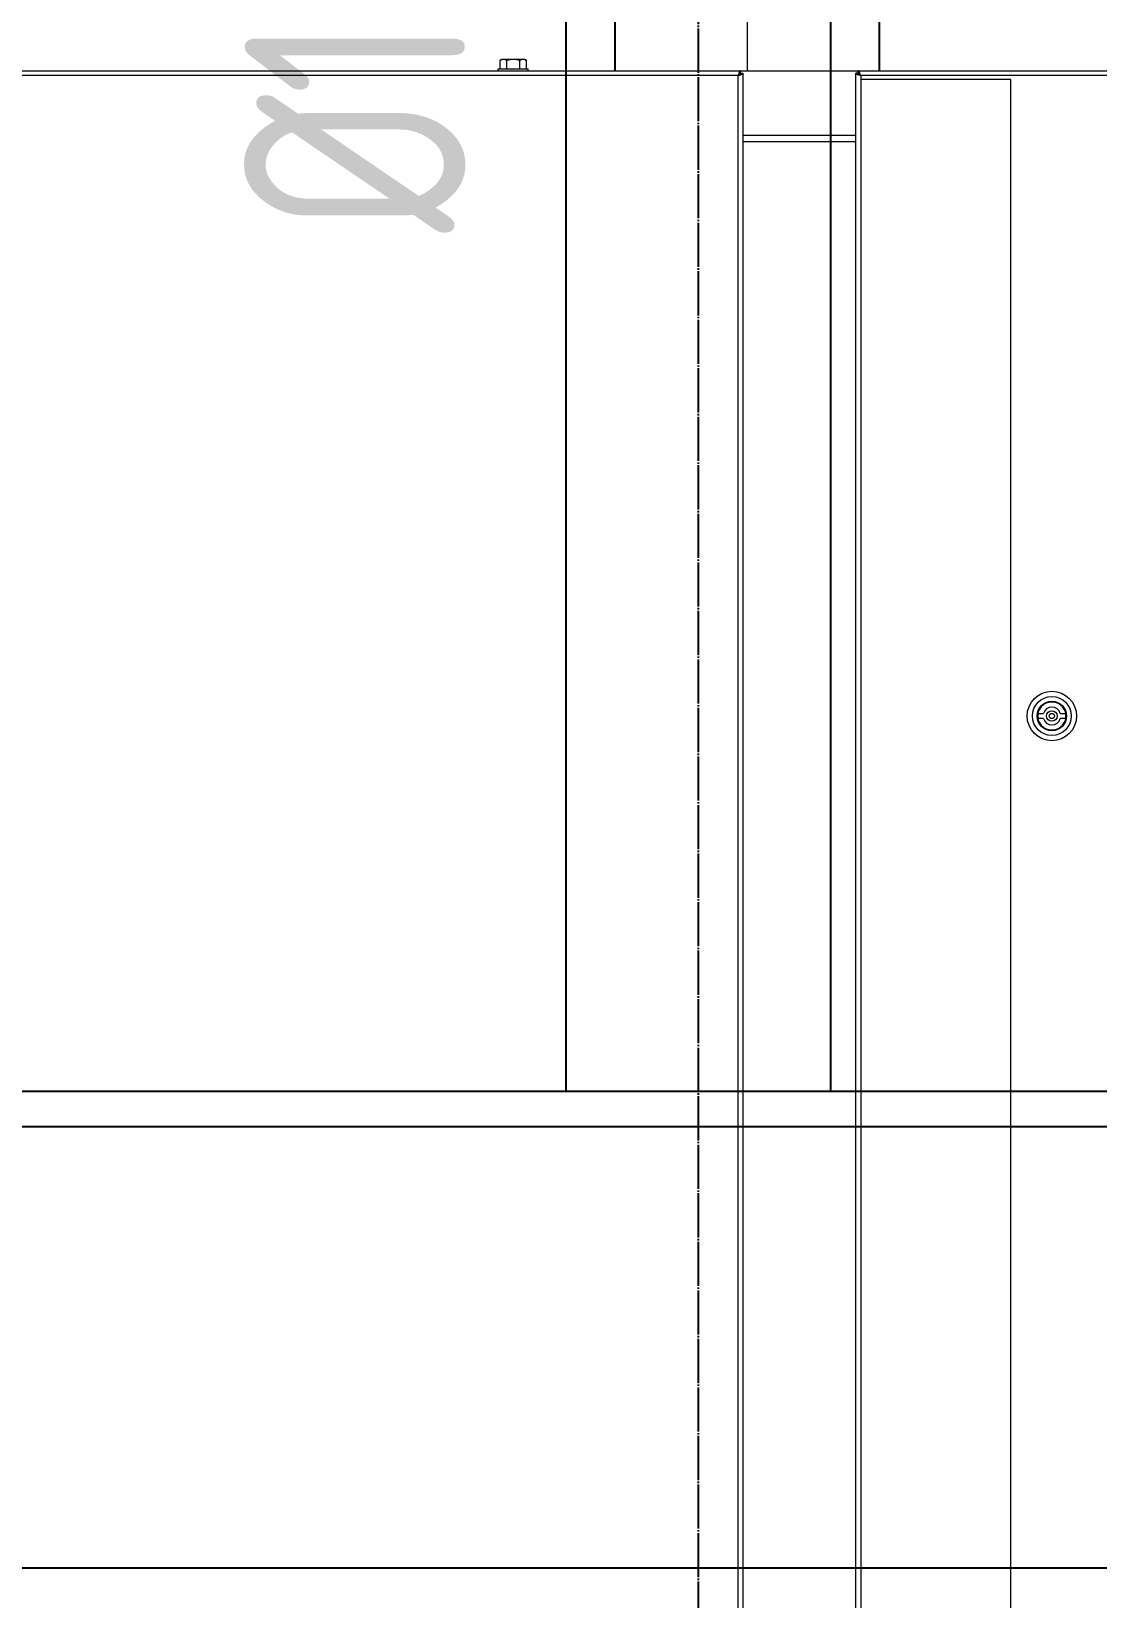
# Model space of a CAD drawing. Extents: x -76427 to 292734, y -42117 to 131250.
# Drawn here: x 13382 to 13986, y -37742 to -36854 of the extents above; entities that cross this region are included whole.
import ezdxf
from ezdxf.xclip import XClip

# ---------------------------------------------------------------- set-up
doc = ezdxf.new("R2010")
doc.units = 0
doc.header["$LTSCALE"] = 10
doc.header["$XCLIPFRAME"] = 2
for name, pattern in [('TPH12-SEC-@E$0$CENTERK3', [2.749, 2.5, -0.083, 0.083, -0.083]), ('XFM7P10PV$0$中心', [29.999999, 12, -6, 6, -6]), ('XFM7P10PV-200K$0$中心', [29.999999, 12, -6, 6, -6])]:
    doc.linetypes.add(name, pattern=pattern)
doc.layers.add('TPH12-SEC-@E$0$K-SIN', color=252, linetype='TPH12-SEC-@E$0$CENTERK3', plot=False)
for name, color, linetype in [('TPH12-SEC-@E$0$KABE1', 252, 'Continuous'), ('TPH12-SEC-@E$0$KABE3', 252, 'Continuous'), ('TPH12-SEC-@E$0$SIAGE1', 252, 'Continuous'), ('XFM7P10PV$0$U-PCW-TXT', 252, 'Continuous'), ('XFM7P10PV$0$U-PV-EXH', 252, 'Continuous'), ('XFM7P10PV-200K$0$U-PCW-TXT', 3, 'Continuous'), ('XFM7P10PV-200K$0$U-PV-EXH', 7, 'Continuous')]:
    doc.layers.add(name, color=color, linetype=linetype)
for name, color, linetype, lineweight in [('XFM7P10PV$0$M-HVAC-DUCT-CNTR', 252, 'XFM7P10PV$0$中心', 9), ('XFM7P10PV$0$PV-EQ(50K)', 252, 'Continuous', 9), ('XFM7P10PV-200K$0$PV-EQ(50K)', 22, 'Continuous', 9)]:
    doc.layers.add(name, color=color, linetype=linetype, lineweight=lineweight)
doc.layers.add('XFM7P10PV-200K$0$M-HVAC-DUCT-CNTR', color=1, linetype='XFM7P10PV-200K$0$中心', lineweight=9, true_color=0xff0000)
doc.styles.add('XFM7P10PV$0$aa-txt', font='isocp.shx', dxfattribs={"bigfont": 'chineset'})
doc.styles.add('XFM7P10PV-200K$0$aa-txt', font='isocp.shx', dxfattribs={"bigfont": 'chineset'})

# ---------------------------------------------------------------- blocks, each defined once
blk = doc.blocks.new('TPH12-SEC-@E')
at = {"layer": 'TPH12-SEC-@E$0$K-SIN'}
blk.add_line((42960, 384000), (42960, 402090), dxfattribs=at)
at = {"layer": 'TPH12-SEC-@E$0$KABE1'}
blk.add_line((38500, 384830), (46900, 384830), dxfattribs=at)
at = {"layer": 'TPH12-SEC-@E$0$KABE3'}
blk.add_line((37720, 385080), (47650, 385080), dxfattribs=at)
at = {"layer": 'TPH12-SEC-@E$0$SIAGE1'}
for p, q in [((42885, 385100), (42885, 391925)), ((43035, 385100), (43035, 390150)), ((37700, 385100), (47650, 385100))]:
    blk.add_line(p, q, dxfattribs=at)
blk = doc.blocks.new('XFM7P10PV-200K$0$A$Cf6a59fa3')
for p, q in [((1105.82, 1893), (2088.18, 1893)), ((1950.95, 1894.1), (1967.95, 1894.1)), ((1950.95, 1893), (1950.95, 1894.1)), ((1952.95, 1899.4), (1951.94, 1898.82)), ((1951.94, 1894.1), (1951.94, 1898.82)), ((1953.82, 1899.4), (1952.95, 1899.4)), ((1959.45, 1899.4), (1953.82, 1899.4)), ((1955.7, 1894.1), (1955.7, 1898.82)), ((1965.08, 1899.4), (1959.45, 1899.4)), ((1963.2, 1894.1), (1963.2, 1898.82)), ((1965.95, 1899.4), (1965.08, 1899.4)), ((1965.95, 1899.4), (1966.96, 1898.82)), ((1966.96, 1894.1), (1966.96, 1898.82)), ((1967.95, 1893), (1967.95, 1894.1)), ((2086.86, 1890.43), (2088.18, 1891.75)), ((2086.93, 1890.36), (2088.25, 1891.68)), ((2088.18, 1893), (2154.82, 1893)), ((2088.18, 1891.75), (2088.18, 1893)), ((2088.25, 1891.68), (2089.5, 1891.68)), ((2089.5, 1891.68), (2089.5, 174.32)), ((2153.5, 174.32), (2153.5, 1891.68)), ((2154.75, 1891.68), (2153.5, 1891.68)), ((2156.07, 1890.36), (2154.75, 1891.68)), ((2154.82, 1893), (2802.18, 1893)), ((2154.82, 1891.75), (2154.82, 1893)), ((2156.14, 1890.43), (2154.82, 1891.75)), ((2086.75, 1890.25), (1107.25, 1890.25)), ((2086.75, 175.75), (2086.75, 1890.25)), ((2800.75, 1890.25), (2156.25, 1890.25)), ((2156.25, 1890.25), (2156.25, 1888)), ((2241.25, 1888), (2156.25, 1888)), ((2156.25, 1888), (2156.25, 178)), ((2241.25, 1888), (2156.25, 1888)), ((2156.25, 1888), (2156.25, 178)), ((2241.25, 1888), (2156.25, 1888)), ((2156.25, 1888), (2156.25, 178)), ((2241.25, 178), (2241.25, 1888)), ((2241.25, 178), (2241.25, 1888)), ((2241.25, 178), (2241.25, 1888)), ((2089.5, 1856.5), (2153.5, 1856.5)), ((2089.5, 1853), (2153.5, 1853)), ((2256.64, 1529), (2259.73, 1529)), ((2269.27, 1529), (2272.36, 1529)), ((2259.73, 1526), (2256.64, 1526)), ((2272.36, 1526), (2269.27, 1526))]:
    blk.add_line(p, q)
for radius in [14, 11, 8.35, 8.05, 3, 1.5]:
    blk.add_circle((2264.5, 1527.5), radius)
for radius, start, end in [(8, 169.19308, 190.80692), (8, 10.80692, 169.19308), (5, 17.4576, 162.5424), (8, 349.19308, 10.80692), (8, 190.80692, 349.19308), (5, 197.4576, 342.5424)]:
    blk.add_arc((2264.5, 1527.5), radius, start, end)
for points, weights in [([(1953.82, 1899.4), (1952.95, 1899.4), (1951.94, 1898.82)], [1, 1.07665212978, 1.07595444278]), ([(1955.7, 1898.82), (1954.69, 1899.4), (1953.82, 1899.4)], [1.07595444278, 1.07665212978, 1]), ([(1959.45, 1899.4), (1957.71, 1899.4), (1955.7, 1898.82)], [1, 1.07665212978, 1.07595444278]), ([(1963.2, 1898.82), (1961.19, 1899.4), (1959.45, 1899.4)], [1.07595444278, 1.07665212978, 1]), ([(1965.08, 1899.4), (1964.21, 1899.4), (1963.2, 1898.82)], [1, 1.07665212978, 1.07595444278]), ([(1966.96, 1898.82), (1965.95, 1899.4), (1965.08, 1899.4)], [1.07595444278, 1.07665212978, 1])]:
    blk.add_rational_spline(points, weights, degree=2)
for points, knots in [([(2088.18, 1893), (2087.85, 1893), (2087.52, 1892.41), (2087.19, 1891.53), (2087.04, 1891.14), (2086.9, 1890.69), (2086.75, 1890.25)], [0, 0, 0, 0, 1.087346, 1.087346, 1.087346, 1.570796, 1.570796, 1.570796, 1.570796]), ([(2086.75, 1890.25), (2087.13, 1890.88), (2087.52, 1891.49), (2087.9, 1891.68), (2087.99, 1891.73), (2088.09, 1891.75), (2088.18, 1891.75)], [0, 0, 0, 0, 1.265256, 1.265256, 1.265256, 1.570796, 1.570796, 1.570796, 1.570796]), ([(2086.75, 1890.25), (2087.75, 1890.58), (2088.72, 1890.91), (2089.18, 1891.24), (2089.39, 1891.39), (2089.5, 1891.53), (2089.5, 1891.68)], [0, 0, 0, 0, 1.087346, 1.087346, 1.087346, 1.570796, 1.570796, 1.570796, 1.570796]), ([(2086.75, 1890.25), (2087.38, 1890.63), (2087.99, 1891.02), (2088.18, 1891.4), (2088.23, 1891.49), (2088.25, 1891.59), (2088.25, 1891.68)], [0, 0, 0, 0, 1.265256, 1.265256, 1.265256, 1.570796, 1.570796, 1.570796, 1.570796]), ([(2153.5, 1891.68), (2153.5, 1891.35), (2154.09, 1891.02), (2154.97, 1890.69), (2155.36, 1890.54), (2155.81, 1890.4), (2156.25, 1890.25)], [0, 0, 0, 0, 1.087346, 1.087346, 1.087346, 1.570796, 1.570796, 1.570796, 1.570796]), ([(2156.25, 1890.25), (2155.62, 1890.63), (2155.01, 1891.02), (2154.82, 1891.4), (2154.77, 1891.49), (2154.75, 1891.59), (2154.75, 1891.68)], [0, 0, 0, 0, 1.265256, 1.265256, 1.265256, 1.570796, 1.570796, 1.570796, 1.570796]), ([(2156.25, 1890.25), (2155.92, 1891.25), (2155.59, 1892.22), (2155.26, 1892.68), (2155.11, 1892.89), (2154.97, 1893), (2154.82, 1893)], [0, 0, 0, 0, 1.087346, 1.087346, 1.087346, 1.570796, 1.570796, 1.570796, 1.570796]), ([(2156.25, 1890.25), (2155.87, 1890.88), (2155.48, 1891.49), (2155.1, 1891.68), (2155.01, 1891.73), (2154.91, 1891.75), (2154.82, 1891.75)], [0, 0, 0, 0, 1.265256, 1.265256, 1.265256, 1.570796, 1.570796, 1.570796, 1.570796])]:
    blk.add_open_spline(points, degree=3, knots=knots)
blk = doc.blocks.new('XFM7P10PV-200K')
at = {"layer": 'XFM7P10PV-200K$0$M-HVAC-DUCT-CNTR'}
blk.add_line((13787.5, -36183.9, 0), (13787.5, -36876.63, 0), dxfattribs=at)
at = {"layer": 'XFM7P10PV-200K$0$U-PV-EXH'}
for p, q in [((13712.5, -36183.9, 0), (13712.5, -36876.63, 0)), ((13862.5, -36876.63), (13862.5, -36183.9, 0))]:
    blk.add_line(p, q, dxfattribs=at)
at = {"layer": 'XFM7P10PV-200K$0$PV-EQ(50K)'}
blk.add_blockref('XFM7P10PV-200K$0$A$Cf6a59fa3', (11695.6, -38769.63), dxfattribs=at)
at = {"layer": 'XFM7P10PV-200K$0$U-PCW-TXT', "style": 'XFM7P10PV-200K$0$aa-txt', "width": 0.8}
blk.add_text('%%C150 EXHAUST', height=125, rotation=90, dxfattribs=at).set_placement((13627.94, -36968.36, 0))
blk = doc.blocks.new('XFM7P10PV$0$A$Cf6a59fa3')
for p, q in [((1105.82, 1893), (2088.18, 1893)), ((1950.95, 1894.1), (1967.95, 1894.1)), ((1950.95, 1893), (1950.95, 1894.1)), ((1952.95, 1899.4), (1951.94, 1898.82)), ((1951.94, 1894.1), (1951.94, 1898.82)), ((1953.82, 1899.4), (1952.95, 1899.4)), ((1959.45, 1899.4), (1953.82, 1899.4)), ((1955.7, 1894.1), (1955.7, 1898.82)), ((1965.08, 1899.4), (1959.45, 1899.4)), ((1963.2, 1894.1), (1963.2, 1898.82)), ((1965.95, 1899.4), (1965.08, 1899.4)), ((1965.95, 1899.4), (1966.96, 1898.82)), ((1966.96, 1894.1), (1966.96, 1898.82)), ((1967.95, 1893), (1967.95, 1894.1)), ((2086.86, 1890.43), (2088.18, 1891.75)), ((2086.93, 1890.36), (2088.25, 1891.68)), ((2088.18, 1893), (2154.82, 1893)), ((2088.18, 1891.75), (2088.18, 1893)), ((2088.25, 1891.68), (2089.5, 1891.68)), ((2089.5, 1891.68), (2089.5, 174.32)), ((2153.5, 174.32), (2153.5, 1891.68)), ((2154.75, 1891.68), (2153.5, 1891.68)), ((2156.07, 1890.36), (2154.75, 1891.68)), ((2154.82, 1893), (2802.18, 1893)), ((2154.82, 1891.75), (2154.82, 1893)), ((2156.14, 1890.43), (2154.82, 1891.75)), ((2086.75, 1890.25), (1107.25, 1890.25)), ((2086.75, 175.75), (2086.75, 1890.25)), ((2800.75, 1890.25), (2156.25, 1890.25)), ((2156.25, 1890.25), (2156.25, 1888)), ((2241.25, 1888), (2156.25, 1888)), ((2156.25, 1888), (2156.25, 178)), ((2241.25, 1888), (2156.25, 1888)), ((2156.25, 1888), (2156.25, 178)), ((2241.25, 1888), (2156.25, 1888)), ((2156.25, 1888), (2156.25, 178)), ((2241.25, 178), (2241.25, 1888)), ((2241.25, 178), (2241.25, 1888)), ((2241.25, 178), (2241.25, 1888)), ((2089.5, 1856.5), (2153.5, 1856.5)), ((2089.5, 1853), (2153.5, 1853)), ((2256.64, 1529), (2259.73, 1529)), ((2269.27, 1529), (2272.36, 1529)), ((2259.73, 1526), (2256.64, 1526)), ((2272.36, 1526), (2269.27, 1526))]:
    blk.add_line(p, q)
for radius in [14, 11, 8.35, 8.05, 3, 1.5]:
    blk.add_circle((2264.5, 1527.5), radius)
for radius, start, end in [(8, 169.19308, 190.80692), (8, 10.80692, 169.19308), (5, 17.4576, 162.5424), (8, 349.19308, 10.80692), (8, 190.80692, 349.19308), (5, 197.4576, 342.5424)]:
    blk.add_arc((2264.5, 1527.5), radius, start, end)
for points, weights in [([(1953.82, 1899.4), (1952.95, 1899.4), (1951.94, 1898.82)], [1, 1.07665212978, 1.07595444278]), ([(1955.7, 1898.82), (1954.69, 1899.4), (1953.82, 1899.4)], [1.07595444278, 1.07665212978, 1]), ([(1959.45, 1899.4), (1957.71, 1899.4), (1955.7, 1898.82)], [1, 1.07665212978, 1.07595444278]), ([(1963.2, 1898.82), (1961.19, 1899.4), (1959.45, 1899.4)], [1.07595444278, 1.07665212978, 1]), ([(1965.08, 1899.4), (1964.21, 1899.4), (1963.2, 1898.82)], [1, 1.07665212978, 1.07595444278]), ([(1966.96, 1898.82), (1965.95, 1899.4), (1965.08, 1899.4)], [1.07595444278, 1.07665212978, 1])]:
    blk.add_rational_spline(points, weights, degree=2)
for points, knots in [([(2088.18, 1893), (2087.85, 1893), (2087.52, 1892.41), (2087.19, 1891.53), (2087.04, 1891.14), (2086.9, 1890.69), (2086.75, 1890.25)], [0, 0, 0, 0, 1.087346, 1.087346, 1.087346, 1.570796, 1.570796, 1.570796, 1.570796]), ([(2086.75, 1890.25), (2087.13, 1890.88), (2087.52, 1891.49), (2087.9, 1891.68), (2087.99, 1891.73), (2088.09, 1891.75), (2088.18, 1891.75)], [0, 0, 0, 0, 1.265256, 1.265256, 1.265256, 1.570796, 1.570796, 1.570796, 1.570796]), ([(2086.75, 1890.25), (2087.75, 1890.58), (2088.72, 1890.91), (2089.18, 1891.24), (2089.39, 1891.39), (2089.5, 1891.53), (2089.5, 1891.68)], [0, 0, 0, 0, 1.087346, 1.087346, 1.087346, 1.570796, 1.570796, 1.570796, 1.570796]), ([(2086.75, 1890.25), (2087.38, 1890.63), (2087.99, 1891.02), (2088.18, 1891.4), (2088.23, 1891.49), (2088.25, 1891.59), (2088.25, 1891.68)], [0, 0, 0, 0, 1.265256, 1.265256, 1.265256, 1.570796, 1.570796, 1.570796, 1.570796]), ([(2153.5, 1891.68), (2153.5, 1891.35), (2154.09, 1891.02), (2154.97, 1890.69), (2155.36, 1890.54), (2155.81, 1890.4), (2156.25, 1890.25)], [0, 0, 0, 0, 1.087346, 1.087346, 1.087346, 1.570796, 1.570796, 1.570796, 1.570796]), ([(2156.25, 1890.25), (2155.62, 1890.63), (2155.01, 1891.02), (2154.82, 1891.4), (2154.77, 1891.49), (2154.75, 1891.59), (2154.75, 1891.68)], [0, 0, 0, 0, 1.265256, 1.265256, 1.265256, 1.570796, 1.570796, 1.570796, 1.570796]), ([(2156.25, 1890.25), (2155.92, 1891.25), (2155.59, 1892.22), (2155.26, 1892.68), (2155.11, 1892.89), (2154.97, 1893), (2154.82, 1893)], [0, 0, 0, 0, 1.087346, 1.087346, 1.087346, 1.570796, 1.570796, 1.570796, 1.570796]), ([(2156.25, 1890.25), (2155.87, 1890.88), (2155.48, 1891.49), (2155.1, 1891.68), (2155.01, 1891.73), (2154.91, 1891.75), (2154.82, 1891.75)], [0, 0, 0, 0, 1.265256, 1.265256, 1.265256, 1.570796, 1.570796, 1.570796, 1.570796])]:
    blk.add_open_spline(points, degree=3, knots=knots)
blk = doc.blocks.new('XFM7P10PV')
at = {"layer": 'XFM7P10PV$0$M-HVAC-DUCT-CNTR'}
blk.add_line((13787.5, -36183.9, 0), (13787.5, -36876.63, 0), dxfattribs=at)
at = {"layer": 'XFM7P10PV$0$U-PV-EXH'}
for p, q in [((13712.5, -36183.9, 0), (13712.5, -36876.63, 0)), ((13862.5, -36876.63), (13862.5, -36183.9, 0))]:
    blk.add_line(p, q, dxfattribs=at)
at = {"layer": 'XFM7P10PV$0$PV-EQ(50K)'}
blk.add_blockref('XFM7P10PV$0$A$Cf6a59fa3', (11695.6, -38769.63), dxfattribs=at)
at = {"layer": 'XFM7P10PV$0$U-PCW-TXT', "style": 'XFM7P10PV$0$aa-txt', "width": 0.8}
blk.add_text('%%C150 EXHAUST', height=125, rotation=90, dxfattribs=at).set_placement((13627.94, -36968.36, 0))

msp = doc.modelspace()

# ---------------------------------------------------------------- block references
for name in ['XFM7P10PV', 'XFM7P10PV-200K']:
    msp.add_blockref(name, (0, 0))
ref = msp.add_blockref('TPH12-SEC-@E', (-29200, -422554.63))
XClip(ref).set_block_clipping_path([(33964.7926547826, 380750.0000000001), (50300, 392150)])

doc.saveas('drawing.dxf')
